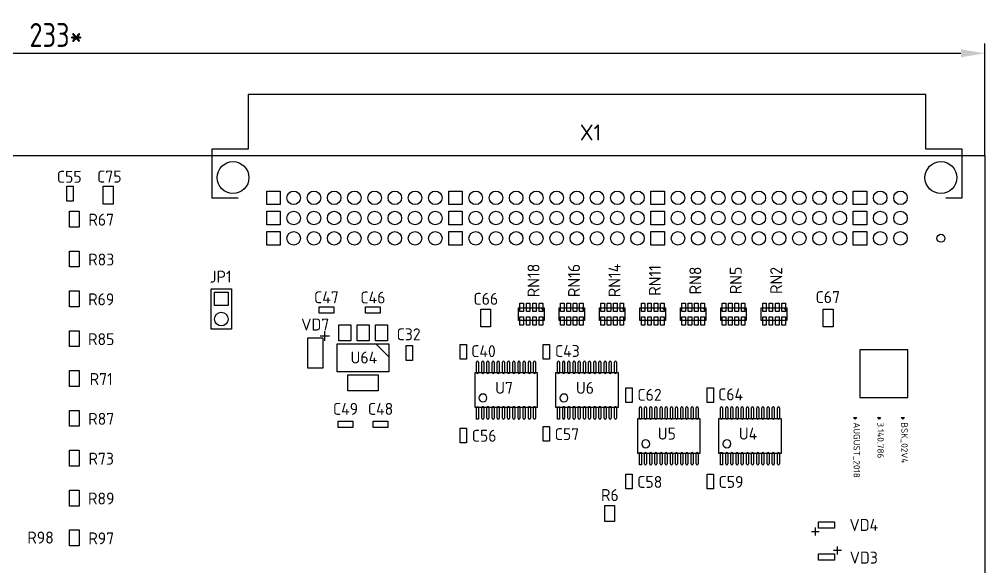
# Model space of a CAD drawing. Header units: millimetres. Extents: x -14 to 566, y -70 to 137.
# Drawn here: x 108.8 to 230, y 68.4 to 137.1 of the extents above; entities that cross this region are included whole.
import ezdxf
from ezdxf.enums import TextEntityAlignment as Align

# ---------------------------------------------------------------- set-up
doc = ezdxf.new("R2010")
doc.units = ezdxf.units.MM
for name, color, linetype in [('BG_OUTLINE', 7, 'Continuous'), ('PG_ASSEMBLY_TOP', 7, 'Continuous'), ('PIN_TOP', 7, 'Continuous'), ('RD_ASSEMBLY_TOP', 7, 'Continuous'), ('РАЗМЕРЫ', 7, 'Continuous')]:
    doc.layers.add(name, color=color, linetype=linetype)
doc.styles.get("Standard").update_dxf_attribs({"font": 'txt.shx'})
doc.styles.add('ГОСТ 2.304', font='CS_Gost2304.shx')
doc.dimstyles.new('ЕСКД', dxfattribs={"dimscale": 0, "dimtxt": 3, "dimasz": 3, "dimexe": 1.25, "dimexo": 0, "dimtad": 1, "dimtoh": 1, "dimdec": 3, "dimrnd": 0.5, "dimtxsty": 'ГОСТ 2.304', "dimcen": 5, "dimadec": 3, "dimazin": 2, "dimtfac": 0.75, "dimtdec": 4, "dimtmove": 1, "dimatfit": 3, "dimfxl": 1, "dimtolj": 1, "dimarcsym": 0})

# ---------------------------------------------------------------- blocks, each defined once
blk = doc.blocks.new('*D433')
at = {"layer": 'Defpoints', "color": 0}
for p in [(230.01, 132.84), (-3.24, 120), (230.01, 120)]:
    blk.add_point(p, dxfattribs=at)
at = {"layer": 'РАЗМЕРЫ', "color": 0, "lineweight": -2}
for p, q in [((-3.24, 120), (-3.24, 134.09)), ((230.01, 120), (230.01, 134.09)), ((-0.24, 132.84), (227.01, 132.84))]:
    blk.add_line(p, q, dxfattribs=at)
at = {"layer": 'РАЗМЕРЫ', "color": 0}
for points in [[(-0.24, 133.34), (-0.24, 132.34), (-3.24, 132.84)], [(227.01, 132.34), (227.01, 133.34), (230.01, 132.84)]]:
    blk.add_solid(points, dxfattribs=at)
at = {"layer": 'РАЗМЕРЫ', "color": 0, "ltscale": 100, "insert": (113.38, 135.14), "char_height": 3, "attachment_point": 5, "style": 'ГОСТ 2.304'}
blk.add_mtext('\\A1;233*', dxfattribs=at)

msp = doc.modelspace()

# ---------------------------------------------------------------- linework, layer by layer
at = {"layer": 'BG_OUTLINE'}
for p, q in [((-3.2445, 120), (230.0055, 120)), ((230.0055, 120), (230.0055, -40))]:
    msp.add_line(p, q, dxfattribs=at)
at = {"layer": 'PG_ASSEMBLY_TOP'}
for p, q in [((137.5105, 127.654), (137.5105, 120.796)), ((222.6005, 127.654), (137.5105, 127.654)), ((222.6005, 120.796), (222.6005, 127.654)), ((137.5105, 120.796), (132.9385, 120.796)), ((132.9385, 120.796), (132.9385, 114.7)), ((227.1725, 120.796), (222.6005, 120.796)), ((227.1725, 114.7), (227.1725, 120.796)), ((114.7355, 116.145), (115.5355, 116.145)), ((114.7355, 114.295), (114.7355, 116.145)), ((115.5355, 116.145), (115.5355, 114.295)), ((119.3105, 113.895), (119.3105, 116.145)), ((119.3105, 116.145), (120.5605, 116.145)), ((120.5605, 116.145), (120.5605, 113.895)), ((115.5355, 114.295), (114.7355, 114.295)), ((132.9385, 114.7), (136.2405, 114.7)), ((225.1405, 114.7), (227.1725, 114.7)), ((115.0508, 113.02), (116.3008, 113.02)), ((115.0508, 111.02), (115.0508, 113.02)), ((116.3008, 113.02), (116.3008, 111.02)), ((120.5605, 113.895), (119.3105, 113.895)), ((116.3008, 111.02), (115.0508, 111.02)), ((115.0508, 108.02), (116.3008, 108.02)), ((115.0508, 106.02), (115.0508, 108.02)), ((116.3008, 108.02), (116.3008, 106.02)), ((116.3008, 106.02), (115.0508, 106.02)), ((132.8655, 98.21), (132.8655, 103.29)), ((132.8655, 103.29), (135.4055, 103.29)), ((135.4055, 103.29), (135.4055, 98.21)), ((115.0508, 103.02), (116.3008, 103.02)), ((115.0508, 101.02), (115.0508, 103.02)), ((116.3008, 103.02), (116.3008, 101.02)), ((116.3008, 101.02), (115.0508, 101.02)), ((146.4105, 100.22), (146.4105, 101.02)), ((146.4105, 101.02), (148.2605, 101.02)), ((148.2605, 101.02), (148.2605, 100.22)), ((152.2492, 100.22), (152.2492, 101.02)), ((152.2492, 101.02), (154.0992, 101.02)), ((154.0992, 101.02), (154.0992, 100.22)), ((166.7105, 98.495), (166.7105, 100.745)), ((166.7105, 100.745), (167.9605, 100.745)), ((167.9605, 100.745), (167.9605, 98.495)), ((171.4705, 99.295), (171.4705, 100.895)), ((171.4705, 100.895), (174.6705, 100.895)), ((174.2705, 100.895), (174.6705, 100.495)), ((174.3705, 100.895), (174.6705, 100.595)), ((174.4705, 100.895), (174.6705, 100.695)), ((174.5705, 100.895), (174.6705, 100.795)), ((174.6705, 100.895), (174.6705, 99.295)), ((176.5505, 99.295), (176.5505, 100.895)), ((176.5505, 100.895), (179.7505, 100.895)), ((179.3505, 100.895), (179.7505, 100.495)), ((179.4505, 100.895), (179.7505, 100.595)), ((179.5505, 100.895), (179.7505, 100.695)), ((179.6505, 100.895), (179.7505, 100.795)), ((179.7505, 100.895), (179.7505, 99.295)), ((181.6305, 99.295), (181.6305, 100.895)), ((181.6305, 100.895), (184.8305, 100.895)), ((184.4305, 100.895), (184.8305, 100.495)), ((184.5305, 100.895), (184.8305, 100.595)), ((184.6305, 100.895), (184.8305, 100.695)), ((184.7305, 100.895), (184.8305, 100.795)), ((184.8305, 100.895), (184.8305, 99.295)), ((186.7105, 99.295), (186.7105, 100.895)), ((186.7105, 100.895), (189.9105, 100.895)), ((189.5105, 100.895), (189.9105, 100.495)), ((189.6105, 100.895), (189.9105, 100.595)), ((189.7105, 100.895), (189.9105, 100.695)), ((189.8105, 100.895), (189.9105, 100.795)), ((189.9105, 100.895), (189.9105, 99.295)), ((191.7905, 99.295), (191.7905, 100.895)), ((191.7905, 100.895), (194.9905, 100.895)), ((194.5905, 100.895), (194.9905, 100.495)), ((194.6905, 100.895), (194.9905, 100.595)), ((194.7905, 100.895), (194.9905, 100.695)), ((194.8905, 100.895), (194.9905, 100.795)), ((194.9905, 100.895), (194.9905, 99.295)), ((196.8705, 99.295), (196.8705, 100.895)), ((196.8705, 100.895), (200.0705, 100.895)), ((199.6705, 100.895), (200.0705, 100.495)), ((199.7705, 100.895), (200.0705, 100.595)), ((199.8705, 100.895), (200.0705, 100.695)), ((199.9705, 100.895), (200.0705, 100.795)), ((200.0705, 100.895), (200.0705, 99.295)), ((201.9505, 99.295), (201.9505, 100.895)), ((201.9505, 100.895), (205.1505, 100.895)), ((204.7505, 100.895), (205.1505, 100.495)), ((204.8505, 100.895), (205.1505, 100.595)), ((204.9505, 100.895), (205.1505, 100.695)), ((205.0505, 100.895), (205.1505, 100.795)), ((205.1505, 100.895), (205.1505, 99.295)), ((209.7105, 98.495), (209.7105, 100.745)), ((209.7105, 100.745), (210.9605, 100.745)), ((210.9605, 100.745), (210.9605, 98.495)), ((148.2605, 100.22), (146.4105, 100.22)), ((154.0992, 100.22), (152.2492, 100.22)), ((135.4055, 98.21), (132.8655, 98.21)), ((167.9605, 98.495), (166.7105, 98.495)), ((174.6705, 99.295), (171.4705, 99.295)), ((179.7505, 99.295), (176.5505, 99.295)), ((184.8305, 99.295), (181.6305, 99.295)), ((189.9105, 99.295), (186.7105, 99.295)), ((194.9905, 99.295), (191.7905, 99.295)), ((200.0705, 99.295), (196.8705, 99.295)), ((205.1505, 99.295), (201.9505, 99.295)), ((210.9605, 98.495), (209.7105, 98.495)), ((115.0508, 98.02), (116.3008, 98.02)), ((115.0508, 96.02), (115.0508, 98.02)), ((116.3008, 98.02), (116.3008, 96.02)), ((144.9855, 93.32), (144.9855, 97.12)), ((144.9855, 97.12), (146.8855, 97.12)), ((146.5355, 97.37), (147.7355, 97.37)), ((146.8855, 97.12), (146.8855, 93.32)), ((147.1355, 96.77), (147.1355, 97.97)), ((116.3008, 96.02), (115.0508, 96.02)), ((148.6855, 92.87), (148.6855, 96.37)), ((148.6855, 96.37), (155.1855, 96.37)), ((155.1855, 94.745), (153.5605, 96.37)), ((153.5605, 96.37), (155.1855, 96.37)), ((155.1855, 96.37), (155.1855, 94.745)), ((155.1855, 96.37), (155.1855, 92.87)), ((157.3355, 96.145), (158.1355, 96.145)), ((157.3355, 94.295), (157.3355, 96.145)), ((158.1355, 96.145), (158.1355, 94.295)), ((164.1355, 94.4549), (164.1355, 96.3049)), ((164.1355, 96.3049), (164.9355, 96.3049)), ((164.9355, 96.3049), (164.9355, 94.4549)), ((174.5355, 94.4549), (174.5355, 96.3049)), ((174.5355, 96.3049), (175.3355, 96.3049)), ((175.3355, 96.3049), (175.3355, 94.4549)), ((220.3355, 95.62), (214.3355, 95.62)), ((214.3355, 95.62), (214.3355, 89.62)), ((220.3355, 89.62), (220.3355, 95.62)), ((158.1355, 94.295), (157.3355, 94.295)), ((164.9355, 94.4549), (164.1355, 94.4549)), ((175.3355, 94.4549), (174.5355, 94.4549)), ((115.0508, 93.02), (116.3008, 93.02)), ((115.0508, 91.02), (115.0508, 93.02)), ((116.3008, 93.02), (116.3008, 91.02)), ((146.8855, 93.32), (144.9855, 93.32)), ((155.1855, 92.87), (148.6855, 92.87)), ((165.9955, 88.37), (165.9955, 92.77)), ((165.9955, 92.77), (173.7955, 92.77)), ((173.7955, 92.77), (173.7955, 88.37)), ((176.1555, 88.37), (176.1555, 92.77)), ((176.1555, 92.77), (183.9555, 92.77)), ((183.9555, 92.77), (183.9555, 88.37)), ((116.3008, 91.02), (115.0508, 91.02)), ((184.9355, 89.0049), (184.9355, 90.8549)), ((184.9355, 90.8549), (185.7355, 90.8549)), ((185.7355, 90.8549), (185.7355, 89.0049)), ((195.1355, 89.0049), (195.1355, 90.8549)), ((195.1355, 90.8549), (195.9355, 90.8549)), ((195.9355, 90.8549), (195.9355, 89.0049)), ((185.7355, 89.0049), (184.9355, 89.0049)), ((195.9355, 89.0049), (195.1355, 89.0049)), ((214.3355, 89.62), (220.3355, 89.62)), ((115.0508, 88.02), (116.3008, 88.02)), ((115.0508, 86.02), (115.0508, 88.02)), ((116.3008, 88.02), (116.3008, 86.02)), ((173.7955, 88.37), (165.9955, 88.37)), ((183.9555, 88.37), (176.1555, 88.37)), ((148.8105, 85.8838), (148.8105, 86.6838)), ((148.8105, 86.6838), (150.6605, 86.6838)), ((150.6605, 86.6838), (150.6605, 85.8838)), ((153.2105, 85.8838), (153.2105, 86.6838)), ((153.2105, 86.6838), (155.0605, 86.6838)), ((155.0605, 86.6838), (155.0605, 85.8838)), ((186.4355, 82.62), (186.4355, 87.02)), ((186.4355, 87.02), (194.2355, 87.02)), ((194.2355, 87.02), (194.2355, 82.62)), ((196.6355, 82.62), (196.6355, 87.02)), ((196.6355, 87.02), (204.4355, 87.02)), ((204.4355, 87.02), (204.4355, 82.62)), ((213.7355, 86.92), (213.5355, 87.12)), ((213.5355, 87.12), (213.9355, 87.12)), ((213.9355, 87.12), (213.7355, 86.92)), ((216.7355, 86.92), (216.5355, 87.12)), ((216.5355, 87.12), (216.9355, 87.12)), ((216.9355, 87.12), (216.7355, 86.92)), ((219.7355, 86.92), (219.5355, 87.12)), ((219.5355, 87.12), (219.9355, 87.12)), ((219.9355, 87.12), (219.7355, 86.92)), ((116.3008, 86.02), (115.0508, 86.02)), ((150.6605, 85.8838), (148.8105, 85.8838)), ((155.0605, 85.8838), (153.2105, 85.8838)), ((164.1355, 85.8081), (164.9355, 85.8081)), ((164.1355, 83.9581), (164.1355, 85.8081)), ((164.9355, 85.8081), (164.9355, 83.9581)), ((174.5355, 86.0081), (175.3355, 86.0081)), ((174.5355, 84.1581), (174.5355, 86.0081)), ((175.3355, 86.0081), (175.3355, 84.1581)), ((164.9355, 83.9581), (164.1355, 83.9581)), ((175.3355, 84.1581), (174.5355, 84.1581)), ((115.0508, 83.02), (116.3008, 83.02)), ((115.0508, 81.02), (115.0508, 83.02)), ((116.3008, 83.02), (116.3008, 81.02)), ((194.2355, 82.62), (186.4355, 82.62)), ((204.4355, 82.62), (196.6355, 82.62)), ((116.3008, 81.02), (115.0508, 81.02)), ((184.9355, 80.0081), (185.7355, 80.0081)), ((184.9355, 78.1581), (184.9355, 80.0081)), ((185.7355, 80.0081), (185.7355, 78.1581)), ((195.1355, 80.0081), (195.9355, 80.0081)), ((195.1355, 78.1581), (195.1355, 80.0081)), ((195.9355, 80.0081), (195.9355, 78.1581)), ((115.0508, 78.02), (116.3008, 78.02)), ((115.0508, 76.02), (115.0508, 78.02)), ((116.3008, 78.02), (116.3008, 76.02)), ((185.7355, 78.1581), (184.9355, 78.1581)), ((195.9355, 78.1581), (195.1355, 78.1581)), ((116.3008, 76.02), (115.0508, 76.02)), ((182.2835, 76.0903), (183.5335, 76.0903)), ((182.2835, 74.0903), (182.2835, 76.0903)), ((183.5335, 76.0903), (183.5335, 74.0903)), ((183.5335, 74.0903), (182.2835, 74.0903)), ((209.1355, 73.22), (209.1355, 74.02)), ((209.1355, 74.02), (211.1355, 74.02)), ((211.1355, 74.02), (211.1355, 73.22)), ((115.0508, 73.02), (116.3008, 73.02)), ((115.0508, 71.02), (115.0508, 73.02)), ((116.3008, 73.02), (116.3008, 71.02)), ((208.2355, 72.82), (209.2355, 72.82)), ((208.7355, 73.32), (208.7355, 72.32)), ((211.1355, 73.22), (209.1355, 73.22)), ((116.3008, 71.02), (115.0508, 71.02)), ((212.0355, 70.42), (211.0355, 70.42)), ((211.5355, 69.92), (211.5355, 70.92)), ((209.1355, 69.22), (209.1355, 70.02)), ((209.1355, 70.02), (211.1355, 70.02)), ((211.1355, 69.22), (209.1355, 69.22)), ((211.1355, 70.02), (211.1355, 69.22))]:
    msp.add_line(p, q, dxfattribs=at)
for centre, start, end in [((166.9955, 89.5775), 90, 270), ((166.9955, 89.5775), 270, 90), ((177.1555, 89.5775), 90, 270), ((177.1555, 89.5775), 270, 90), ((187.4355, 83.8275), 90, 270), ((187.4355, 83.8275), 270, 90), ((197.6355, 83.8275), 90, 270), ((197.6355, 83.8275), 270, 90)]:
    msp.add_arc(centre, 0.5005, start, end, dxfattribs=at)
at = {"layer": 'PIN_TOP'}
for p, q in [((139.8355, 113.85), (139.8355, 115.55)), ((139.8355, 115.55), (141.5355, 115.55)), ((141.5355, 115.55), (141.5355, 113.85)), ((162.6955, 113.85), (162.6955, 115.55)), ((162.6955, 115.55), (164.3955, 115.55)), ((164.3955, 115.55), (164.3955, 113.85)), ((188.0955, 113.85), (188.0955, 115.55)), ((188.0955, 115.55), (189.7955, 115.55)), ((189.7955, 115.55), (189.7955, 113.85)), ((213.4955, 113.85), (213.4955, 115.55)), ((213.4955, 115.55), (215.1955, 115.55)), ((215.1955, 115.55), (215.1955, 113.85)), ((141.5355, 113.85), (139.8355, 113.85)), ((139.8355, 111.31), (139.8355, 113.01)), ((139.8355, 113.01), (141.5355, 113.01)), ((141.5355, 113.01), (141.5355, 111.31)), ((164.3955, 113.85), (162.6955, 113.85)), ((162.6955, 111.31), (162.6955, 113.01)), ((162.6955, 113.01), (164.3955, 113.01)), ((164.3955, 113.01), (164.3955, 111.31)), ((189.7955, 113.85), (188.0955, 113.85)), ((188.0955, 111.31), (188.0955, 113.01)), ((188.0955, 113.01), (189.7955, 113.01)), ((189.7955, 113.01), (189.7955, 111.31)), ((215.1955, 113.85), (213.4955, 113.85)), ((213.4955, 111.31), (213.4955, 113.01)), ((213.4955, 113.01), (215.1955, 113.01)), ((215.1955, 113.01), (215.1955, 111.31)), ((141.5355, 111.31), (139.8355, 111.31)), ((139.8355, 108.77), (139.8355, 110.47)), ((139.8355, 110.47), (141.5355, 110.47)), ((141.5355, 110.47), (141.5355, 108.77)), ((164.3955, 111.31), (162.6955, 111.31)), ((162.6955, 108.77), (162.6955, 110.47)), ((162.6955, 110.47), (164.3955, 110.47)), ((164.3955, 110.47), (164.3955, 108.77)), ((189.7955, 111.31), (188.0955, 111.31)), ((188.0955, 108.77), (188.0955, 110.47)), ((188.0955, 110.47), (189.7955, 110.47)), ((189.7955, 110.47), (189.7955, 108.77)), ((215.1955, 111.31), (213.4955, 111.31)), ((213.4955, 108.77), (213.4955, 110.47)), ((213.4955, 110.47), (215.1955, 110.47)), ((215.1955, 110.47), (215.1955, 108.77)), ((141.5355, 108.77), (139.8355, 108.77)), ((164.3955, 108.77), (162.6955, 108.77)), ((189.7955, 108.77), (188.0955, 108.77)), ((215.1955, 108.77), (213.4955, 108.77)), ((133.2855, 102.87), (134.9855, 102.87)), ((133.2855, 101.17), (133.2855, 102.87)), ((134.9855, 102.87), (134.9855, 101.17)), ((134.9855, 101.17), (133.2855, 101.17)), ((171.6455, 101.47), (172.0955, 101.47)), ((171.6455, 100.42), (171.6455, 101.47)), ((172.0955, 101.47), (172.0955, 100.42)), ((172.4455, 101.47), (172.8955, 101.47)), ((172.4455, 100.42), (172.4455, 101.47)), ((172.8955, 101.47), (172.8955, 100.42)), ((173.2455, 101.47), (173.6955, 101.47)), ((173.2455, 100.42), (173.2455, 101.47)), ((173.6955, 101.47), (173.6955, 100.42)), ((174.0455, 101.47), (174.4955, 101.47)), ((174.0455, 100.42), (174.0455, 101.47)), ((174.4955, 101.47), (174.4955, 100.42)), ((176.7255, 101.47), (177.1755, 101.47)), ((176.7255, 100.42), (176.7255, 101.47)), ((177.1755, 101.47), (177.1755, 100.42)), ((177.5255, 101.47), (177.9755, 101.47)), ((177.5255, 100.42), (177.5255, 101.47)), ((177.9755, 101.47), (177.9755, 100.42)), ((178.3255, 101.47), (178.7755, 101.47)), ((178.3255, 100.42), (178.3255, 101.47)), ((178.7755, 101.47), (178.7755, 100.42)), ((179.1255, 101.47), (179.5755, 101.47)), ((179.1255, 100.42), (179.1255, 101.47)), ((179.5755, 101.47), (179.5755, 100.42)), ((181.8055, 101.47), (182.2555, 101.47)), ((181.8055, 100.42), (181.8055, 101.47)), ((182.2555, 101.47), (182.2555, 100.42)), ((182.6055, 101.47), (183.0555, 101.47)), ((182.6055, 100.42), (182.6055, 101.47)), ((183.0555, 101.47), (183.0555, 100.42)), ((183.4055, 101.47), (183.8555, 101.47)), ((183.4055, 100.42), (183.4055, 101.47)), ((183.8555, 101.47), (183.8555, 100.42)), ((184.2055, 101.47), (184.6555, 101.47)), ((184.2055, 100.42), (184.2055, 101.47)), ((184.6555, 101.47), (184.6555, 100.42)), ((186.8855, 101.47), (187.3355, 101.47)), ((186.8855, 100.42), (186.8855, 101.47)), ((187.3355, 101.47), (187.3355, 100.42)), ((187.6855, 101.47), (188.1355, 101.47)), ((187.6855, 100.42), (187.6855, 101.47)), ((188.1355, 101.47), (188.1355, 100.42)), ((188.4855, 101.47), (188.9355, 101.47)), ((188.4855, 100.42), (188.4855, 101.47)), ((188.9355, 101.47), (188.9355, 100.42)), ((189.2855, 101.47), (189.7355, 101.47)), ((189.2855, 100.42), (189.2855, 101.47)), ((189.7355, 101.47), (189.7355, 100.42)), ((191.9655, 101.47), (192.4155, 101.47)), ((191.9655, 100.42), (191.9655, 101.47)), ((192.4155, 101.47), (192.4155, 100.42)), ((192.7655, 101.47), (193.2155, 101.47)), ((192.7655, 100.42), (192.7655, 101.47)), ((193.2155, 101.47), (193.2155, 100.42)), ((193.5655, 101.47), (194.0155, 101.47)), ((193.5655, 100.42), (193.5655, 101.47)), ((194.0155, 101.47), (194.0155, 100.42)), ((194.3655, 101.47), (194.8155, 101.47)), ((194.3655, 100.42), (194.3655, 101.47)), ((194.8155, 101.47), (194.8155, 100.42)), ((197.0455, 101.47), (197.4955, 101.47)), ((197.0455, 100.42), (197.0455, 101.47)), ((197.4955, 101.47), (197.4955, 100.42)), ((197.8455, 101.47), (198.2955, 101.47)), ((197.8455, 100.42), (197.8455, 101.47)), ((198.2955, 101.47), (198.2955, 100.42)), ((198.6455, 101.47), (199.0955, 101.47)), ((198.6455, 100.42), (198.6455, 101.47)), ((199.0955, 101.47), (199.0955, 100.42)), ((199.4455, 101.47), (199.8955, 101.47)), ((199.4455, 100.42), (199.4455, 101.47)), ((199.8955, 101.47), (199.8955, 100.42)), ((202.1255, 101.47), (202.5755, 101.47)), ((202.1255, 100.42), (202.1255, 101.47)), ((202.5755, 101.47), (202.5755, 100.42)), ((202.9255, 101.47), (203.3755, 101.47)), ((202.9255, 100.42), (202.9255, 101.47)), ((203.3755, 101.47), (203.3755, 100.42)), ((203.7255, 101.47), (204.1755, 101.47)), ((203.7255, 100.42), (203.7255, 101.47)), ((204.1755, 101.47), (204.1755, 100.42)), ((204.5255, 101.47), (204.9755, 101.47)), ((204.5255, 100.42), (204.5255, 101.47)), ((204.9755, 101.47), (204.9755, 100.42)), ((172.0955, 100.42), (171.6455, 100.42)), ((171.6455, 98.72), (171.6455, 99.77)), ((171.6455, 99.77), (172.0955, 99.77)), ((172.0955, 99.77), (172.0955, 98.72)), ((172.8955, 100.42), (172.4455, 100.42)), ((172.4455, 98.72), (172.4455, 99.77)), ((172.4455, 99.77), (172.8955, 99.77)), ((172.8955, 99.77), (172.8955, 98.72)), ((173.6955, 100.42), (173.2455, 100.42)), ((173.2455, 98.72), (173.2455, 99.77)), ((173.2455, 99.77), (173.6955, 99.77)), ((173.6955, 99.77), (173.6955, 98.72)), ((174.4955, 100.42), (174.0455, 100.42)), ((174.0455, 98.72), (174.0455, 99.77)), ((174.0455, 99.77), (174.4955, 99.77)), ((174.4955, 99.77), (174.4955, 98.72)), ((177.1755, 100.42), (176.7255, 100.42)), ((176.7255, 98.72), (176.7255, 99.77)), ((176.7255, 99.77), (177.1755, 99.77)), ((177.1755, 99.77), (177.1755, 98.72)), ((177.9755, 100.42), (177.5255, 100.42)), ((177.5255, 98.72), (177.5255, 99.77)), ((177.5255, 99.77), (177.9755, 99.77)), ((177.9755, 99.77), (177.9755, 98.72)), ((178.7755, 100.42), (178.3255, 100.42)), ((178.3255, 98.72), (178.3255, 99.77)), ((178.3255, 99.77), (178.7755, 99.77)), ((178.7755, 99.77), (178.7755, 98.72)), ((179.5755, 100.42), (179.1255, 100.42)), ((179.1255, 98.72), (179.1255, 99.77)), ((179.1255, 99.77), (179.5755, 99.77)), ((179.5755, 99.77), (179.5755, 98.72)), ((182.2555, 100.42), (181.8055, 100.42)), ((181.8055, 98.72), (181.8055, 99.77)), ((181.8055, 99.77), (182.2555, 99.77)), ((182.2555, 99.77), (182.2555, 98.72)), ((183.0555, 100.42), (182.6055, 100.42)), ((182.6055, 98.72), (182.6055, 99.77)), ((182.6055, 99.77), (183.0555, 99.77)), ((183.0555, 99.77), (183.0555, 98.72)), ((183.8555, 100.42), (183.4055, 100.42)), ((183.4055, 98.72), (183.4055, 99.77)), ((183.4055, 99.77), (183.8555, 99.77)), ((183.8555, 99.77), (183.8555, 98.72)), ((184.6555, 100.42), (184.2055, 100.42)), ((184.2055, 98.72), (184.2055, 99.77)), ((184.2055, 99.77), (184.6555, 99.77)), ((184.6555, 99.77), (184.6555, 98.72)), ((187.3355, 100.42), (186.8855, 100.42)), ((186.8855, 98.72), (186.8855, 99.77)), ((186.8855, 99.77), (187.3355, 99.77)), ((187.3355, 99.77), (187.3355, 98.72)), ((188.1355, 100.42), (187.6855, 100.42)), ((187.6855, 98.72), (187.6855, 99.77)), ((187.6855, 99.77), (188.1355, 99.77)), ((188.1355, 99.77), (188.1355, 98.72)), ((188.9355, 100.42), (188.4855, 100.42)), ((188.4855, 98.72), (188.4855, 99.77)), ((188.4855, 99.77), (188.9355, 99.77)), ((188.9355, 99.77), (188.9355, 98.72)), ((189.7355, 100.42), (189.2855, 100.42)), ((189.2855, 98.72), (189.2855, 99.77)), ((189.2855, 99.77), (189.7355, 99.77)), ((189.7355, 99.77), (189.7355, 98.72)), ((192.4155, 100.42), (191.9655, 100.42)), ((191.9655, 98.72), (191.9655, 99.77)), ((191.9655, 99.77), (192.4155, 99.77)), ((192.4155, 99.77), (192.4155, 98.72)), ((193.2155, 100.42), (192.7655, 100.42)), ((192.7655, 98.72), (192.7655, 99.77)), ((192.7655, 99.77), (193.2155, 99.77)), ((193.2155, 99.77), (193.2155, 98.72)), ((194.0155, 100.42), (193.5655, 100.42)), ((193.5655, 98.72), (193.5655, 99.77)), ((193.5655, 99.77), (194.0155, 99.77)), ((194.0155, 99.77), (194.0155, 98.72)), ((194.8155, 100.42), (194.3655, 100.42)), ((194.3655, 98.72), (194.3655, 99.77)), ((194.3655, 99.77), (194.8155, 99.77)), ((194.8155, 99.77), (194.8155, 98.72)), ((197.4955, 100.42), (197.0455, 100.42)), ((197.0455, 98.72), (197.0455, 99.77)), ((197.0455, 99.77), (197.4955, 99.77)), ((197.4955, 99.77), (197.4955, 98.72)), ((198.2955, 100.42), (197.8455, 100.42)), ((197.8455, 98.72), (197.8455, 99.77)), ((197.8455, 99.77), (198.2955, 99.77)), ((198.2955, 99.77), (198.2955, 98.72)), ((199.0955, 100.42), (198.6455, 100.42)), ((198.6455, 98.72), (198.6455, 99.77)), ((198.6455, 99.77), (199.0955, 99.77)), ((199.0955, 99.77), (199.0955, 98.72)), ((199.8955, 100.42), (199.4455, 100.42)), ((199.4455, 98.72), (199.4455, 99.77)), ((199.4455, 99.77), (199.8955, 99.77)), ((199.8955, 99.77), (199.8955, 98.72)), ((202.5755, 100.42), (202.1255, 100.42)), ((202.1255, 98.72), (202.1255, 99.77)), ((202.1255, 99.77), (202.5755, 99.77)), ((202.5755, 99.77), (202.5755, 98.72)), ((203.3755, 100.42), (202.9255, 100.42)), ((202.9255, 98.72), (202.9255, 99.77)), ((202.9255, 99.77), (203.3755, 99.77)), ((203.3755, 99.77), (203.3755, 98.72)), ((204.1755, 100.42), (203.7255, 100.42)), ((203.7255, 98.72), (203.7255, 99.77)), ((203.7255, 99.77), (204.1755, 99.77)), ((204.1755, 99.77), (204.1755, 98.72)), ((204.9755, 100.42), (204.5255, 100.42)), ((204.5255, 98.72), (204.5255, 99.77)), ((204.5255, 99.77), (204.9755, 99.77)), ((204.9755, 99.77), (204.9755, 98.72)), ((148.8855, 98.77), (150.3855, 98.77)), ((148.8855, 96.77), (148.8855, 98.77)), ((150.3855, 98.77), (150.3855, 96.77)), ((151.1855, 98.77), (152.6855, 98.77)), ((151.1855, 96.77), (151.1855, 98.77)), ((152.6855, 98.77), (152.6855, 96.77)), ((153.4855, 98.77), (154.9855, 98.77)), ((153.4855, 96.77), (153.4855, 98.77)), ((154.9855, 98.77), (154.9855, 96.77)), ((172.0955, 98.72), (171.6455, 98.72)), ((172.8955, 98.72), (172.4455, 98.72)), ((173.6955, 98.72), (173.2455, 98.72)), ((174.4955, 98.72), (174.0455, 98.72)), ((177.1755, 98.72), (176.7255, 98.72)), ((177.9755, 98.72), (177.5255, 98.72)), ((178.7755, 98.72), (178.3255, 98.72)), ((179.5755, 98.72), (179.1255, 98.72)), ((182.2555, 98.72), (181.8055, 98.72)), ((183.0555, 98.72), (182.6055, 98.72)), ((183.8555, 98.72), (183.4055, 98.72)), ((184.6555, 98.72), (184.2055, 98.72)), ((187.3355, 98.72), (186.8855, 98.72)), ((188.1355, 98.72), (187.6855, 98.72)), ((188.9355, 98.72), (188.4855, 98.72)), ((189.7355, 98.72), (189.2855, 98.72)), ((192.4155, 98.72), (191.9655, 98.72)), ((193.2155, 98.72), (192.7655, 98.72)), ((194.0155, 98.72), (193.5655, 98.72)), ((194.8155, 98.72), (194.3655, 98.72)), ((197.4955, 98.72), (197.0455, 98.72)), ((198.2955, 98.72), (197.8455, 98.72)), ((199.0955, 98.72), (198.6455, 98.72)), ((199.8955, 98.72), (199.4455, 98.72)), ((202.5755, 98.72), (202.1255, 98.72)), ((203.3755, 98.72), (202.9255, 98.72)), ((204.1755, 98.72), (203.7255, 98.72)), ((204.9755, 98.72), (204.5255, 98.72)), ((150.3855, 96.77), (148.8855, 96.77)), ((152.6855, 96.77), (151.1855, 96.77)), ((154.9855, 96.77), (153.4855, 96.77)), ((166.1955, 92.782), (166.1955, 94.082)), ((166.4455, 94.082), (166.4455, 92.782)), ((166.8455, 92.782), (166.8455, 94.082)), ((167.0955, 94.082), (167.0955, 92.782)), ((167.4955, 92.782), (167.4955, 94.082)), ((167.7455, 94.082), (167.7455, 92.782)), ((168.1455, 92.782), (168.1455, 94.082)), ((168.3955, 94.082), (168.3955, 92.782)), ((168.7955, 92.782), (168.7955, 94.082)), ((169.0455, 94.082), (169.0455, 92.782)), ((169.4455, 92.782), (169.4455, 94.082)), ((169.6955, 94.082), (169.6955, 92.782)), ((170.0955, 92.782), (170.0955, 94.082)), ((170.3455, 94.082), (170.3455, 92.782)), ((170.7455, 92.782), (170.7455, 94.082)), ((170.9955, 94.082), (170.9955, 92.782)), ((171.3955, 92.782), (171.3955, 94.082)), ((171.6455, 94.082), (171.6455, 92.782)), ((172.0455, 92.782), (172.0455, 94.082)), ((172.2955, 94.082), (172.2955, 92.782)), ((172.6955, 92.782), (172.6955, 94.082)), ((172.9455, 94.082), (172.9455, 92.782)), ((173.3455, 92.782), (173.3455, 94.082)), ((173.5955, 94.082), (173.5955, 92.782)), ((176.3555, 92.782), (176.3555, 94.082)), ((176.6055, 94.082), (176.6055, 92.782)), ((177.0055, 92.782), (177.0055, 94.082)), ((177.2555, 94.082), (177.2555, 92.782)), ((177.6555, 92.782), (177.6555, 94.082)), ((177.9055, 94.082), (177.9055, 92.782)), ((178.3055, 92.782), (178.3055, 94.082)), ((178.5555, 94.082), (178.5555, 92.782)), ((178.9555, 92.782), (178.9555, 94.082)), ((179.2055, 94.082), (179.2055, 92.782)), ((179.6055, 92.782), (179.6055, 94.082)), ((179.8555, 94.082), (179.8555, 92.782)), ((180.2555, 92.782), (180.2555, 94.082)), ((180.5055, 94.082), (180.5055, 92.782)), ((180.9055, 92.782), (180.9055, 94.082)), ((181.1555, 94.082), (181.1555, 92.782)), ((181.5555, 92.782), (181.5555, 94.082)), ((181.8055, 94.082), (181.8055, 92.782)), ((182.2055, 92.782), (182.2055, 94.082)), ((182.4555, 94.082), (182.4555, 92.782)), ((182.8555, 92.782), (182.8555, 94.082)), ((183.1055, 94.082), (183.1055, 92.782)), ((183.5055, 92.782), (183.5055, 94.082)), ((183.7555, 94.082), (183.7555, 92.782)), ((150.0355, 90.47), (150.0355, 92.47)), ((150.0355, 92.47), (153.8355, 92.47)), ((153.8355, 92.47), (153.8355, 90.47)), ((153.8355, 90.47), (150.0355, 90.47)), ((166.1955, 86.933), (166.1955, 88.483)), ((166.1955, 88.483), (166.4455, 88.483)), ((166.4455, 88.483), (166.4455, 86.933)), ((166.8455, 87.058), (166.8455, 88.358)), ((167.0955, 88.358), (167.0955, 87.058)), ((167.4955, 87.058), (167.4955, 88.358)), ((167.7455, 88.358), (167.7455, 87.058)), ((168.1455, 87.058), (168.1455, 88.358)), ((168.3955, 88.358), (168.3955, 87.058)), ((168.7955, 87.058), (168.7955, 88.358)), ((169.0455, 88.358), (169.0455, 87.058)), ((169.4455, 87.058), (169.4455, 88.358)), ((169.6955, 88.358), (169.6955, 87.058)), ((170.0955, 87.058), (170.0955, 88.358)), ((170.3455, 88.358), (170.3455, 87.058)), ((170.7455, 87.058), (170.7455, 88.358)), ((170.9955, 88.358), (170.9955, 87.058)), ((171.3955, 87.058), (171.3955, 88.358)), ((171.6455, 88.358), (171.6455, 87.058)), ((172.0455, 87.058), (172.0455, 88.358)), ((172.2955, 88.358), (172.2955, 87.058)), ((172.6955, 87.058), (172.6955, 88.358)), ((172.9455, 88.358), (172.9455, 87.058)), ((173.3455, 87.058), (173.3455, 88.358)), ((173.5955, 88.358), (173.5955, 87.058)), ((176.3555, 86.933), (176.3555, 88.483)), ((176.3555, 88.483), (176.6055, 88.483)), ((176.6055, 88.483), (176.6055, 86.933)), ((177.0055, 87.058), (177.0055, 88.358)), ((177.2555, 88.358), (177.2555, 87.058)), ((177.6555, 87.058), (177.6555, 88.358)), ((177.9055, 88.358), (177.9055, 87.058)), ((178.3055, 87.058), (178.3055, 88.358)), ((178.5555, 88.358), (178.5555, 87.058)), ((178.9555, 87.058), (178.9555, 88.358)), ((179.2055, 88.358), (179.2055, 87.058)), ((179.6055, 87.058), (179.6055, 88.358)), ((179.8555, 88.358), (179.8555, 87.058)), ((180.2555, 87.058), (180.2555, 88.358)), ((180.5055, 88.358), (180.5055, 87.058)), ((180.9055, 87.058), (180.9055, 88.358)), ((181.1555, 88.358), (181.1555, 87.058)), ((181.5555, 87.058), (181.5555, 88.358)), ((181.8055, 88.358), (181.8055, 87.058)), ((182.2055, 87.058), (182.2055, 88.358)), ((182.4555, 88.358), (182.4555, 87.058)), ((182.8555, 87.058), (182.8555, 88.358)), ((183.1055, 88.358), (183.1055, 87.058)), ((183.5055, 87.058), (183.5055, 88.358)), ((183.7555, 88.358), (183.7555, 87.058)), ((186.6355, 87.032), (186.6355, 88.332)), ((186.8855, 88.332), (186.8855, 87.032)), ((187.2855, 87.032), (187.2855, 88.332)), ((187.5355, 88.332), (187.5355, 87.032)), ((187.9355, 87.032), (187.9355, 88.332)), ((188.1855, 88.332), (188.1855, 87.032)), ((188.5855, 87.032), (188.5855, 88.332)), ((188.8355, 88.332), (188.8355, 87.032)), ((189.2355, 87.032), (189.2355, 88.332)), ((189.4855, 88.332), (189.4855, 87.032)), ((189.8855, 87.032), (189.8855, 88.332)), ((190.1355, 88.332), (190.1355, 87.032)), ((190.5355, 87.032), (190.5355, 88.332)), ((190.7855, 88.332), (190.7855, 87.032)), ((191.1855, 87.032), (191.1855, 88.332)), ((191.4355, 88.332), (191.4355, 87.032)), ((191.8355, 87.032), (191.8355, 88.332)), ((192.0855, 88.332), (192.0855, 87.032)), ((192.4855, 87.032), (192.4855, 88.332)), ((192.7355, 88.332), (192.7355, 87.032)), ((193.1355, 87.032), (193.1355, 88.332)), ((193.3855, 88.332), (193.3855, 87.032)), ((193.7855, 87.032), (193.7855, 88.332)), ((194.0355, 88.332), (194.0355, 87.032)), ((196.8355, 87.032), (196.8355, 88.332)), ((197.0855, 88.332), (197.0855, 87.032)), ((197.4855, 87.032), (197.4855, 88.332)), ((197.7355, 88.332), (197.7355, 87.032)), ((198.1355, 87.032), (198.1355, 88.332)), ((198.3855, 88.332), (198.3855, 87.032)), ((198.7855, 87.032), (198.7855, 88.332)), ((199.0355, 88.332), (199.0355, 87.032)), ((199.4355, 87.032), (199.4355, 88.332)), ((199.6855, 88.332), (199.6855, 87.032)), ((200.0855, 87.032), (200.0855, 88.332)), ((200.3355, 88.332), (200.3355, 87.032)), ((200.7355, 87.032), (200.7355, 88.332)), ((200.9855, 88.332), (200.9855, 87.032)), ((201.3855, 87.032), (201.3855, 88.332)), ((201.6355, 88.332), (201.6355, 87.032)), ((202.0355, 87.032), (202.0355, 88.332)), ((202.2855, 88.332), (202.2855, 87.032)), ((202.6855, 87.032), (202.6855, 88.332)), ((202.9355, 88.332), (202.9355, 87.032)), ((203.3355, 87.032), (203.3355, 88.332)), ((203.5855, 88.332), (203.5855, 87.032)), ((203.9855, 87.032), (203.9855, 88.332)), ((204.2355, 88.332), (204.2355, 87.032)), ((166.4455, 86.933), (166.1955, 86.933)), ((176.6055, 86.933), (176.3555, 86.933)), ((186.6355, 81.183), (186.6355, 82.733)), ((186.6355, 82.733), (186.8855, 82.733)), ((186.8855, 82.733), (186.8855, 81.183)), ((187.2855, 81.308), (187.2855, 82.608)), ((187.5355, 82.608), (187.5355, 81.308)), ((187.9355, 81.308), (187.9355, 82.608)), ((188.1855, 82.608), (188.1855, 81.308)), ((188.5855, 81.308), (188.5855, 82.608)), ((188.8355, 82.608), (188.8355, 81.308)), ((189.2355, 81.308), (189.2355, 82.608)), ((189.4855, 82.608), (189.4855, 81.308)), ((189.8855, 81.308), (189.8855, 82.608)), ((190.1355, 82.608), (190.1355, 81.308)), ((190.5355, 81.308), (190.5355, 82.608)), ((190.7855, 82.608), (190.7855, 81.308)), ((191.1855, 81.308), (191.1855, 82.608)), ((191.4355, 82.608), (191.4355, 81.308)), ((191.8355, 81.308), (191.8355, 82.608)), ((192.0855, 82.608), (192.0855, 81.308)), ((192.4855, 81.308), (192.4855, 82.608)), ((192.7355, 82.608), (192.7355, 81.308)), ((193.1355, 81.308), (193.1355, 82.608)), ((193.3855, 82.608), (193.3855, 81.308)), ((193.7855, 81.308), (193.7855, 82.608)), ((194.0355, 82.608), (194.0355, 81.308)), ((196.8355, 81.183), (196.8355, 82.733)), ((196.8355, 82.733), (197.0855, 82.733)), ((197.0855, 82.733), (197.0855, 81.183)), ((197.4855, 81.308), (197.4855, 82.608)), ((197.7355, 82.608), (197.7355, 81.308)), ((198.1355, 81.308), (198.1355, 82.608)), ((198.3855, 82.608), (198.3855, 81.308)), ((198.7855, 81.308), (198.7855, 82.608)), ((199.0355, 82.608), (199.0355, 81.308)), ((199.4355, 81.308), (199.4355, 82.608)), ((199.6855, 82.608), (199.6855, 81.308)), ((200.0855, 81.308), (200.0855, 82.608)), ((200.3355, 82.608), (200.3355, 81.308)), ((200.7355, 81.308), (200.7355, 82.608)), ((200.9855, 82.608), (200.9855, 81.308)), ((201.3855, 81.308), (201.3855, 82.608)), ((201.6355, 82.608), (201.6355, 81.308)), ((202.0355, 81.308), (202.0355, 82.608)), ((202.2855, 82.608), (202.2855, 81.308)), ((202.6855, 81.308), (202.6855, 82.608)), ((202.9355, 82.608), (202.9355, 81.308)), ((203.3355, 81.308), (203.3355, 82.608)), ((203.5855, 82.608), (203.5855, 81.308)), ((203.9855, 81.308), (203.9855, 82.608)), ((204.2355, 82.608), (204.2355, 81.308)), ((186.8855, 81.183), (186.6355, 81.183)), ((197.0855, 81.183), (196.8355, 81.183))]:
    msp.add_line(p, q, dxfattribs=at)
for centre, radius in [((135.6055, 117.24), 2), ((224.5055, 117.24), 2), ((143.2255, 114.7), 0.85), ((145.7655, 114.7), 0.85), ((148.3055, 114.7), 0.85), ((150.8455, 114.7), 0.85), ((153.3855, 114.7), 0.85), ((155.9255, 114.7), 0.85), ((158.4655, 114.7), 0.85), ((161.0055, 114.7), 0.85), ((166.0855, 114.7), 0.85), ((168.6255, 114.7), 0.85), ((171.1655, 114.7), 0.85), ((173.7055, 114.7), 0.85), ((176.2455, 114.7), 0.85), ((178.7855, 114.7), 0.85), ((181.3255, 114.7), 0.85), ((183.8655, 114.7), 0.85), ((186.4055, 114.7), 0.85), ((191.4855, 114.7), 0.85), ((194.0255, 114.7), 0.85), ((196.5655, 114.7), 0.85), ((199.1055, 114.7), 0.85), ((201.6455, 114.7), 0.85), ((204.1855, 114.7), 0.85), ((206.7255, 114.7), 0.85), ((209.2655, 114.7), 0.85), ((211.8055, 114.7), 0.85), ((216.8855, 114.7), 0.85), ((219.4255, 114.7), 0.85), ((143.2255, 112.16), 0.85), ((145.7655, 112.16), 0.85), ((148.3055, 112.16), 0.85), ((150.8455, 112.16), 0.85), ((153.3855, 112.16), 0.85), ((155.9255, 112.16), 0.85), ((158.4655, 112.16), 0.85), ((161.0055, 112.16), 0.85), ((166.0855, 112.16), 0.85), ((168.6255, 112.16), 0.85), ((171.1655, 112.16), 0.85), ((173.7055, 112.16), 0.85), ((176.2455, 112.16), 0.85), ((178.7855, 112.16), 0.85), ((181.3255, 112.16), 0.85), ((183.8655, 112.16), 0.85), ((186.4055, 112.16), 0.85), ((191.4855, 112.16), 0.85), ((194.0255, 112.16), 0.85), ((196.5655, 112.16), 0.85), ((199.1055, 112.16), 0.85), ((201.6455, 112.16), 0.85), ((204.1855, 112.16), 0.85), ((206.7255, 112.16), 0.85), ((209.2655, 112.16), 0.85), ((211.8055, 112.16), 0.85), ((216.8855, 112.16), 0.85), ((219.4255, 112.16), 0.85), ((143.2255, 109.62), 0.85), ((145.7655, 109.62), 0.85), ((148.3055, 109.62), 0.85), ((150.8455, 109.62), 0.85), ((153.3855, 109.62), 0.85), ((155.9255, 109.62), 0.85), ((158.4655, 109.62), 0.85), ((161.0055, 109.62), 0.85), ((166.0855, 109.62), 0.85), ((168.6255, 109.62), 0.85), ((171.1655, 109.62), 0.85), ((173.7055, 109.62), 0.85), ((176.2455, 109.62), 0.85), ((178.7855, 109.62), 0.85), ((181.3255, 109.62), 0.85), ((183.8655, 109.62), 0.85), ((186.4055, 109.62), 0.85), ((191.4855, 109.62), 0.85), ((194.0255, 109.62), 0.85), ((196.5655, 109.62), 0.85), ((199.1055, 109.62), 0.85), ((201.6455, 109.62), 0.85), ((204.1855, 109.62), 0.85), ((206.7255, 109.62), 0.85), ((209.2655, 109.62), 0.85), ((211.8055, 109.62), 0.85), ((216.8855, 109.62), 0.85), ((219.4255, 109.62), 0.85), ((224.5055, 109.62), 0.5), ((134.1355, 99.48), 0.85)]:
    msp.add_circle(centre, radius, dxfattribs=at)
for centre, start, end in [((166.3205, 94.082), 0, 180), ((166.9705, 94.082), 0, 180), ((167.6205, 94.082), 0, 180), ((168.2705, 94.082), 0, 180), ((168.9205, 94.082), 0, 180), ((169.5705, 94.082), 0, 180), ((170.2205, 94.082), 0, 180), ((170.8705, 94.082), 0, 180), ((171.5205, 94.082), 0, 180), ((172.1705, 94.082), 0, 180), ((172.8205, 94.082), 0, 180), ((173.4705, 94.082), 0, 180), ((176.4805, 94.082), 0, 180), ((177.1305, 94.082), 0, 180), ((177.7805, 94.082), 0, 180), ((178.4305, 94.082), 0, 180), ((179.0805, 94.082), 0, 180), ((179.7305, 94.082), 0, 180), ((180.3805, 94.082), 0, 180), ((181.0305, 94.082), 0, 180), ((181.6805, 94.082), 0, 180), ((182.3305, 94.082), 0, 180), ((182.9805, 94.082), 0, 180), ((183.6305, 94.082), 0, 180), ((166.3205, 92.782), 180, 0), ((166.9705, 92.782), 180, 0), ((167.6205, 92.782), 180, 0), ((168.2705, 92.782), 180, 0), ((168.9205, 92.782), 180, 0), ((169.5705, 92.782), 180, 0), ((170.2205, 92.782), 180, 0), ((170.8705, 92.782), 180, 0), ((171.5205, 92.782), 180, 0), ((172.1705, 92.782), 180, 0), ((172.8205, 92.782), 180, 0), ((173.4705, 92.782), 180, 0), ((176.4805, 92.782), 180, 0), ((177.1305, 92.782), 180, 0), ((177.7805, 92.782), 180, 0), ((178.4305, 92.782), 180, 0), ((179.0805, 92.782), 180, 0), ((179.7305, 92.782), 180, 0), ((180.3805, 92.782), 180, 0), ((181.0305, 92.782), 180, 0), ((181.6805, 92.782), 180, 0), ((182.3305, 92.782), 180, 0), ((182.9805, 92.782), 180, 0), ((183.6305, 92.782), 180, 0), ((166.9705, 88.358), 0, 180), ((167.6205, 88.358), 0, 180), ((168.2705, 88.358), 0, 180), ((168.9205, 88.358), 0, 180), ((169.5705, 88.358), 0, 180), ((170.2205, 88.358), 0, 180), ((170.8705, 88.358), 0, 180), ((171.5205, 88.358), 0, 180), ((172.1705, 88.358), 0, 180), ((172.8205, 88.358), 0, 180), ((173.4705, 88.358), 0, 180), ((177.1305, 88.358), 0, 180), ((177.7805, 88.358), 0, 180), ((178.4305, 88.358), 0, 180), ((179.0805, 88.358), 0, 180), ((179.7305, 88.358), 0, 180), ((180.3805, 88.358), 0, 180), ((181.0305, 88.358), 0, 180), ((181.6805, 88.358), 0, 180), ((182.3305, 88.358), 0, 180), ((182.9805, 88.358), 0, 180), ((183.6305, 88.358), 0, 180), ((186.7605, 88.332), 0, 180), ((187.4105, 88.332), 0, 180), ((188.0605, 88.332), 0, 180), ((188.7105, 88.332), 0, 180), ((189.3605, 88.332), 0, 180), ((190.0105, 88.332), 0, 180), ((190.6605, 88.332), 0, 180), ((191.3105, 88.332), 0, 180), ((191.9605, 88.332), 0, 180), ((192.6105, 88.332), 0, 180), ((193.2605, 88.332), 0, 180), ((193.9105, 88.332), 0, 180), ((196.9605, 88.332), 0, 180), ((197.6105, 88.332), 0, 180), ((198.2605, 88.332), 0, 180), ((198.9105, 88.332), 0, 180), ((199.5605, 88.332), 0, 180), ((200.2105, 88.332), 0, 180), ((200.8605, 88.332), 0, 180), ((201.5105, 88.332), 0, 180), ((202.1605, 88.332), 0, 180), ((202.8105, 88.332), 0, 180), ((203.4605, 88.332), 0, 180), ((204.1105, 88.332), 0, 180), ((166.9705, 87.058), 180, 0), ((167.6205, 87.058), 180, 0), ((168.2705, 87.058), 180, 0), ((168.9205, 87.058), 180, 0), ((169.5705, 87.058), 180, 0), ((170.2205, 87.058), 180, 0), ((170.8705, 87.058), 180, 0), ((171.5205, 87.058), 180, 0), ((172.1705, 87.058), 180, 0), ((172.8205, 87.058), 180, 0), ((173.4705, 87.058), 180, 0), ((177.1305, 87.058), 180, 0), ((177.7805, 87.058), 180, 0), ((178.4305, 87.058), 180, 0), ((179.0805, 87.058), 180, 0), ((179.7305, 87.058), 180, 0), ((180.3805, 87.058), 180, 0), ((181.0305, 87.058), 180, 0), ((181.6805, 87.058), 180, 0), ((182.3305, 87.058), 180, 0), ((182.9805, 87.058), 180, 0), ((183.6305, 87.058), 180, 0), ((186.7605, 87.032), 180, 0), ((187.4105, 87.032), 180, 0), ((188.0605, 87.032), 180, 0), ((188.7105, 87.032), 180, 0), ((189.3605, 87.032), 180, 0), ((190.0105, 87.032), 180, 0), ((190.6605, 87.032), 180, 0), ((191.3105, 87.032), 180, 0), ((191.9605, 87.032), 180, 0), ((192.6105, 87.032), 180, 0), ((193.2605, 87.032), 180, 0), ((193.9105, 87.032), 180, 0), ((196.9605, 87.032), 180, 0), ((197.6105, 87.032), 180, 0), ((198.2605, 87.032), 180, 0), ((198.9105, 87.032), 180, 0), ((199.5605, 87.032), 180, 0), ((200.2105, 87.032), 180, 0), ((200.8605, 87.032), 180, 0), ((201.5105, 87.032), 180, 0), ((202.1605, 87.032), 180, 0), ((202.8105, 87.032), 180, 0), ((203.4605, 87.032), 180, 0), ((204.1105, 87.032), 180, 0), ((187.4105, 82.608), 0, 180), ((188.0605, 82.608), 0, 180), ((188.7105, 82.608), 0, 180), ((189.3605, 82.608), 0, 180), ((190.0105, 82.608), 0, 180), ((190.6605, 82.608), 0, 180), ((191.3105, 82.608), 0, 180), ((191.9605, 82.608), 0, 180), ((192.6105, 82.608), 0, 180), ((193.2605, 82.608), 0, 180), ((193.9105, 82.608), 0, 180), ((197.6105, 82.608), 0, 180), ((198.2605, 82.608), 0, 180), ((198.9105, 82.608), 0, 180), ((199.5605, 82.608), 0, 180), ((200.2105, 82.608), 0, 180), ((200.8605, 82.608), 0, 180), ((201.5105, 82.608), 0, 180), ((202.1605, 82.608), 0, 180), ((202.8105, 82.608), 0, 180), ((203.4605, 82.608), 0, 180), ((204.1105, 82.608), 0, 180), ((187.4105, 81.308), 180, 0), ((188.0605, 81.308), 180, 0), ((188.7105, 81.308), 180, 0), ((189.3605, 81.308), 180, 0), ((190.0105, 81.308), 180, 0), ((190.6605, 81.308), 180, 0), ((191.3105, 81.308), 180, 0), ((191.9605, 81.308), 180, 0), ((192.6105, 81.308), 180, 0), ((193.2605, 81.308), 180, 0), ((193.9105, 81.308), 180, 0), ((197.6105, 81.308), 180, 0), ((198.2605, 81.308), 180, 0), ((198.9105, 81.308), 180, 0), ((199.5605, 81.308), 180, 0), ((200.2105, 81.308), 180, 0), ((200.8605, 81.308), 180, 0), ((201.5105, 81.308), 180, 0), ((202.1605, 81.308), 180, 0), ((202.8105, 81.308), 180, 0), ((203.4605, 81.308), 180, 0), ((204.1105, 81.308), 180, 0)]:
    msp.add_arc(centre, 0.125, start, end, dxfattribs=at)

# ---------------------------------------------------------------- texts
at = {"layer": 'RD_ASSEMBLY_TOP', "width": 0.916667}
for s, height, p in [('X1', 2, (179.1665, 121.905)), ('JP1', 1.5, (132.666, 104.0596))]:
    msp.add_text(s, height=height, dxfattribs=at).set_placement(p)
for s, p in [('C55', (115.0391, 116.5879)), ('C75', (120.0713, 116.6173)), ('R67', (119.0553, 111.2078)), ('R83', (119.0553, 106.2078)), ('R69', (119.0553, 101.2078)), ('C47', (147.3355, 101.47)), ('C46', (153.1742, 101.4406)), ('C66', (167.3546, 101.2738)), ('C67', (210.3008, 101.4867)), ('VD7', (145.9319, 98.0469)), ('C32', (157.6599, 96.8204)), ('R85', (119.0553, 96.2078)), ('C40', (167.0596, 94.7041)), ('C43', (177.5947, 94.7237)), ('U64', (152.0392, 93.9071)), ('R71', (119.0553, 91.2078)), ('U7', (169.6462, 90.1011)), ('U6', (179.8062, 90.1011)), ('C62', (187.914, 89.2207)), ('C64', (198.096, 89.2796)), ('C49', (149.7355, 87.4575)), ('C48', (154.1355, 87.4575)), ('R87', (119.0553, 86.2078)), ('C56', (167.1437, 84.0885)), ('C57', (177.5437, 84.2885)), ('U5', (190.0862, 84.3511)), ('U4', (200.2862, 84.3511)), ('R73', (119.0553, 81.2078)), ('C58', (187.9437, 78.2885)), ('C59', (198.1437, 78.2885)), ('R89', (119.0553, 76.2078)), ('R6', (182.9315, 76.646)), ('VD4', (214.8242, 72.8924)), ('R98', (111.4352, 71.302)), ('R97', (119.0553, 71.2078)), ('VD3', (214.8242, 68.7872))]:
    msp.add_text(s, height=1.5, dxfattribs=at).set_placement(p, align=Align.CENTER)
for s, p in [('RN18', (174.098, 104.3278)), ('RN16', (179.178, 104.3278)), ('RN14', (184.258, 104.3278)), ('RN11', (189.338, 104.3278)), ('RN8', (194.418, 104.3278)), ('RN5', (199.498, 104.3278)), ('RN2', (204.578, 104.3278))]:
    msp.add_text(s, height=1.5, rotation=90, dxfattribs=at).set_placement(p, align=Align.CENTER)
at = {"layer": 'RD_ASSEMBLY_TOP'}
for s, p in [('AUGUST_2018', (213.5355, 86.52)), ('3.140.786', (216.5355, 86.52)), ('BSK_02V4', (219.5355, 86.52))]:
    msp.add_text(s, height=0.8, rotation=270, dxfattribs=at).set_placement(p)

# ---------------------------------------------------------------- dimensions: what is measured, and where the dimension line sits
at = {"layer": 'РАЗМЕРЫ'}
dim = msp.add_linear_dim(base=(230.0055, 132.835), p1=(-3.2445, 120), p2=(230.0055, 120), text='<>*', dimstyle='ЕСКД', override={"dimscale": 1, "dimlfac": 1, "dimtxsty": 'ГОСТ 2.304', "dimsah": 1, "dimtolj": 1}, dxfattribs=at)
dim.commit()
dim.dimension.update_dxf_attribs({"geometry": '*D433', "text_midpoint": (113.3805, 135.1383)})

doc.saveas('drawing.dxf')
